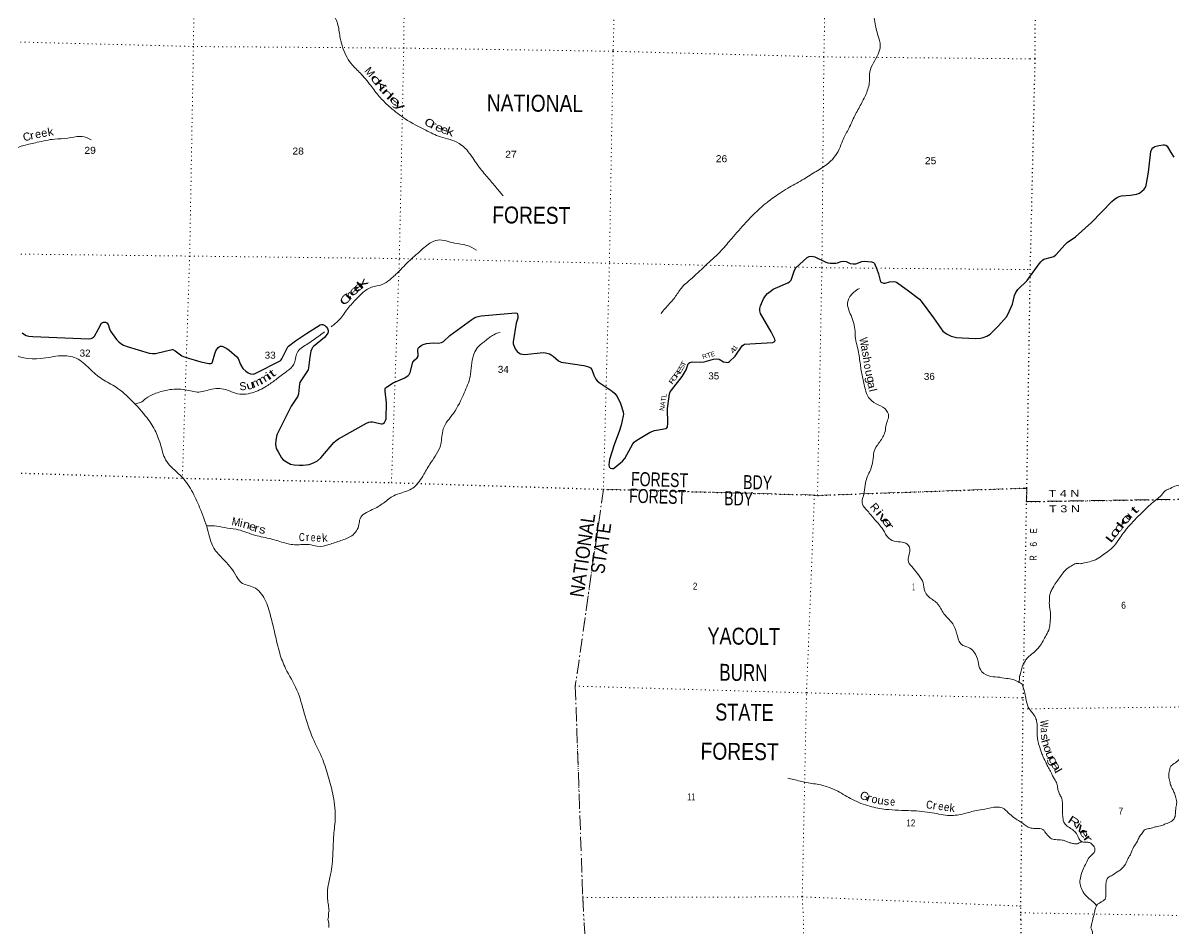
# Model space of a CAD drawing. Header units: feet. Extents: x -481249 to -254670, y -730376 to -544252.
# Drawn here: x -312532 to -283763, y -638966 to -616319 of the extents above; entities that cross this region are included whole.
import ezdxf
from ezdxf.enums import TextEntityAlignment as Align

# ---------------------------------------------------------------- set-up
doc = ezdxf.new("R2010")
doc.units = ezdxf.units.FT
doc.header["$LTSCALE"] = 70
doc.linetypes.add('DOT_DASHED', pattern=[7.7, 5, -1.2, 0.3, -1.2])
doc.linetypes.add('DOTTED', pattern=[1.5, 0.3, -1.2])
for name, color, linetype, lineweight in [('29', 7, 'Continuous', 25), ('39', 7, 'Continuous', 13), ('41', 7, 'Continuous', 13), ('44', 7, 'DOT_DASHED', 13), ('6', 7, 'DOTTED', 25), ('7', 7, 'DOTTED', 13)]:
    doc.layers.add(name, color=color, linetype=linetype, lineweight=lineweight)
doc.layers.add('30', color=7, linetype='Continuous')

msp = doc.modelspace()

# ---------------------------------------------------------------- linework, layer by layer
at = {"layer": '29'}
for points in [[(-287436.63, -622756.17), (-287162.09, -622372.62), (-287094.73, -622287.62), (-287052.54, -622248.65), (-287013.58, -622221.22), (-286825.33, -622173.95), (-286768.74, -622153.45), (-286714.97, -622115.48), (-286485.73, -621852.4), (-286432.58, -621806.94), (-286226.75, -621664.91), (-285820.81, -621301.99), (-285318.14, -620778.79), (-285259.2, -620728.65), (-285200.78, -620689.67), (-285132.61, -620653.95), (-285075.95, -620636.99), (-284850.01, -620620.88), (-284697.67, -620595.48), (-284626.26, -620569.5), (-284568.72, -620525.74), (-284509.41, -620475.31), (-284493.18, -620449.33), (-284468.84, -620410.36), (-284449.33, -620327.85), (-284402.29, -620044.74), (-284339.04, -619527.99), (-284316.29, -619468.48), (-284293.57, -619439.25), (-284241.63, -619406.77), (-284141.01, -619384.04), (-284030.65, -619361.3), (-283999.82, -619361.3), (-283970.77, -619370.37), (-283933.28, -619397.03), (-283840.3, -619554.55), (-283762.87, -619669.85)], [(-297853.34, -627443.4), (-297808.39, -627458.23), (-297770.6, -627453.01), (-297735.41, -627432.15), (-297549.03, -627273.04), (-297492.76, -627201.22), (-297291.93, -626836.88), (-297259.69, -626798.33), (-297217.98, -626761.81), (-297108.53, -626698.79), (-296853.05, -626550.54), (-296750.26, -626508.69), (-296697.96, -626495.76), (-296463.04, -626454.02), (-296437.29, -626438.38), (-296424.26, -626409.69), (-296414.15, -626332.35), (-296421.65, -625958.46), (-296417.51, -625893.41), (-296369.51, -625588.08), (-296352.57, -625535.91), (-296326.81, -625493.67), (-296053.9, -625152.24), (-295958.62, -624989.04), (-295904.22, -624836.89), (-295891.18, -624821.24), (-295865.2, -624801.78), (-295810.38, -624792.55), (-295592.35, -624801.04), (-295505.4, -624792.55), (-295276.01, -624719.52), (-295200.59, -624711.55), (-295135.25, -624722.13), (-295020.55, -624787.33), (-294968.4, -624800.52), (-294926.71, -624802.98), (-294900.65, -624797.77), (-294877.19, -624782.12), (-294728.7, -624643.06), (-294555.26, -624390.87), (-294526.58, -624364.79), (-294494.2, -624349.27), (-294219.21, -624326.51), (-293786.29, -624307.4), (-293755.01, -624291.76), (-293743.41, -624274.11), (-293734.15, -624252.63), (-293739.37, -624221.33), (-293828.27, -624042.61), (-294100.34, -623582.41), (-294114.73, -623517.09), (-294114.73, -623454.49), (-294095.18, -623386.68), (-294023.88, -623214.56), (-293970.06, -623138.89), (-293921.84, -623084.12), (-293860.58, -623026.74), (-293781.67, -622972.97), (-293412.23, -622812.86), (-293370.52, -622786.77), (-293334.89, -622743.85), (-293249.12, -622494.36), (-293214.12, -622434.66), (-292932.23, -622179.51), (-292877.86, -622152.96), (-292828.34, -622147.74), (-292784.02, -622152.96), (-292739.56, -622167.79), (-292463.46, -622293.36), (-292416.48, -622312.07), (-292356.53, -622319.89), (-292216.87, -622322.37), (-292174.06, -622314.67), (-292080.22, -622278.16), (-292015.95, -622274.68), (-291960.31, -622283.38), (-291853.44, -622330.32), (-291785.64, -622341.58), (-291717.89, -622335.54), (-291561.49, -622278.16), (-291504.34, -622270.8), (-291324.28, -622285.99), (-291277.36, -622301.64), (-291247.92, -622334), (-291193.88, -622471.15)], [(-291193.88, -622471.15), (-291147.15, -622589.74), (-291100.11, -622786.78), (-291068.23, -622809.13), (-291016.7, -622818.08), (-290982.81, -622818.08), (-290877.53, -622791.38), (-290774.28, -622784.17), (-290727.36, -622786.78), (-290697.02, -622799.56), (-290435.33, -622985.08), (-290126.51, -623219.75), (-290079.94, -623269.92), (-289777.55, -623692.41), (-289536.79, -624021.98), (-289447.48, -624090.92), (-289330.17, -624143.08), (-289197.23, -624179.6), (-289056.31, -624190.08), (-288721.35, -624204.12), (-288600.31, -624197.86), (-288532.53, -624179.6), (-288441.3, -624148.3), (-288355.56, -624096.28), (-288151.7, -623892.3), (-287948.64, -623663.16), (-287905.1, -623588.63), (-287803.31, -623345.35), (-287745.82, -623127.59), (-287717.95, -623055.43), (-287662.68, -622982.28), (-287434.73, -622753.52)], [(-305528.8, -627371.31), (-305380.81, -627351.29), (-305268.72, -627314.78), (-305172.27, -627262.61), (-305088.33, -627190.22), (-304758.98, -626805.37), (-304703.07, -626756.61), (-304645.72, -626717.48), (-303943.51, -626320.14), (-303888.48, -626297.54), (-303849.38, -626289.72), (-303799.85, -626289.72), (-303750.76, -626294.39), (-303582.53, -626342.51), (-303554.82, -626341.88), (-303531.36, -626334.06), (-303494.87, -626302.76), (-303468.8, -626258.42), (-303457.36, -626213.74), (-303448.92, -625815.02), (-303479.25, -625522.06), (-303477.92, -625460.28), (-303467.49, -625439.41), (-303444.03, -625418.55), (-303283.39, -625315.98), (-302987.7, -625187.25), (-302904.45, -625134.24), (-302880.99, -625108.16), (-302858.49, -625054.53), (-302784.73, -624800.89), (-302736.32, -624740.4), (-302677.74, -624691.95), (-302658.12, -624649.11), (-302655.51, -624623.02), (-302662.49, -624493.72), (-302658.12, -624450.88), (-302632.05, -624419.58), (-302582.53, -624380.45), (-302533.27, -624356.99), (-302449.59, -624333.5), (-302276.22, -624315.98), (-302144.6, -624323.07), (-302075.52, -624304.36), (-302024.7, -624278.73), (-301859.79, -624128.58), (-301317.69, -623728.25), (-301236.18, -623681.44), (-301210.11, -623673.61), (-301155.37, -623652.75), (-301082.43, -623640.89), (-300223.29, -623565.03), (-300190.9, -623574.5), (-300175.26, -623592.75), (-300165.68, -623657.91), (-300164.83, -623694.48), (-300204.79, -623821.78), (-300282.13, -624289.17), (-300278.13, -624337.96), (-300233.9, -624461.32), (-300207.84, -624500.44), (-300181, -624531.52), (-300142.67, -624563.04), (-300093.14, -624589.12), (-300048.83, -624599.56), (-299988.84, -624603.97), (-299527.49, -624557.82), (-299468.97, -624562.12), (-299371.09, -624591.73), (-299329.39, -624612.6), (-299276.89, -624648.59), (-299146.92, -624761.27), (-299083.18, -624795.22), (-299021.8, -624808.22), (-298515.9, -624876.18), (-298394.89, -624909.94), (-298350.57, -624936.02), (-298315.91, -624980.79), (-298262.61, -625123.72), (-298213.73, -625222.94), (-298179.84, -625264.67), (-298133.29, -625303.64), (-297803.56, -625518.03), (-297739.31, -625577.66), (-297681.96, -625655.91), (-297594.8, -625831.18), (-297529.48, -626041.93), (-297524.26, -626101.92), (-297528.46, -626140.61), (-297581.61, -626367.97), (-297631.16, -626534.19), (-297749.37, -626839.41), (-297874.1, -627226.71), (-297891.81, -627364.33), (-297880.08, -627411.27), (-297859.32, -627437.32)], [(-312550.68, -624064.39), (-312494.44, -624106.57), (-312450.13, -624127.44), (-312384.96, -624145.69), (-312288.43, -624157.72), (-310888.4, -624212.61), (-310827.47, -624208.29), (-310798.8, -624192.64), (-310767.52, -624171.78), (-310747.57, -624148.16), (-310654.27, -623980.93), (-310566.8, -623824.87), (-310546.88, -623805.86), (-310521.18, -623796.18), (-310467.75, -623798.79), (-310433.86, -623817.05), (-310406.72, -623851.63), (-310369.99, -623960.5), (-310341.53, -624018.76), (-310194.34, -624228.95), (-310138, -624289.15), (-310083.26, -624333.49), (-310018.09, -624372.61), (-309924.58, -624408.56), (-309382.06, -624570.84), (-309295.68, -624582.45), (-309220.45, -624581.28), (-308978.31, -624520.12), (-308841.18, -624484.77), (-308807.29, -624479.56), (-308783.49, -624484.38), (-308729.09, -624510.86), (-308561.72, -624637.35), (-308481.45, -624675.18), (-308091.18, -624789.3), (-307888.43, -624831.68), (-307838.9, -624831.68), (-307812.84, -624821.24), (-307802.41, -624810.81), (-307791.98, -624784.73), (-307740.88, -624589.09), (-307708.57, -624516.08), (-307653.83, -624432.61), (-307627.76, -624411.74), (-307603.31, -624400.34), (-307565.2, -624398.7), (-307539.14, -624403.92), (-307434.87, -624458.69), (-307377.19, -624497.25), (-307187.23, -624659.53), (-307151.76, -624708.39), (-307098.47, -624853.33), (-307038.65, -624954.27), (-306963.09, -625025.3), (-306900.5, -625066.42), (-306845.76, -625087.29), (-306780.59, -625097.72), (-306750.61, -625092.51), (-306726.69, -625080.25), (-306106.76, -624763.86), (-306083.3, -624740.39), (-306060.37, -624709.46), (-305936.52, -624466.45), (-305911.26, -624416.96), (-305893.02, -624396.1), (-305724.63, -624262.56), (-305442.61, -624082.81)], [(-305442.61, -624082.81), (-305104.31, -623867.18), (-305070.61, -623856.18), (-305036.72, -623858.79), (-304989.8, -623879.66), (-304950.7, -623910.96), (-304918.24, -623951.58), (-304901.17, -624007.46), (-304903.78, -624030.94), (-304916.81, -624070.06), (-304963.73, -624140.48), (-304999.89, -624183.08), (-305273.93, -624401.31), (-305294.78, -624427.4), (-305316.55, -624459.86), (-305339.1, -624521.29), (-305363.97, -624669.72), (-305395.14, -624941.23), (-305402.96, -624985.57), (-305418.21, -625013.78), (-305588.03, -625259.44), (-305608.89, -625303.78), (-305620.81, -625340.03), (-305646.69, -625585.48), (-305666.81, -625646.11), (-305826.79, -625892.7), (-306184.27, -626615.91), (-306214.94, -626746.17), (-306222.76, -626845.29), (-306201.91, -626952.23), (-306154.75, -627041.14), (-306074.18, -627189.58), (-306027.26, -627239.14), (-305945.62, -627292.16), (-305844.79, -627343.47), (-305753.56, -627366.94), (-305631.05, -627374.77), (-305528.8, -627371.31)]]:
    msp.add_lwpolyline(points, dxfattribs=at)
at = {"layer": '39'}
msp.add_lwpolyline([(-285808.47, -638792.07), (-285804.18, -638784.45), (-285802.21, -638773.27), (-285799.05, -638755.7)], dxfattribs=at)
for points in [[(-306292.11, -611333), (-306261.22, -611459.84), (-306183.6, -611743.3), (-306091.88, -612247.47), (-306107.7, -612455.88), (-306113.81, -612698.47), (-306114.42, -612999.27), (-306052.33, -613226.43), (-305824.61, -613517.27), (-305605.39, -613864.17), (-305530.17, -614193.73), (-305570.91, -614734.8), (-305500.4, -615146.53), (-305409.46, -615510.33), (-305295.68, -615780.07), (-305160.86, -615931.7), (-305119.06, -615960.15), (-304925.74, -616062.17), (-304810.05, -616111.35), (-304660.15, -616371.4), (-304602.93, -616698.79), (-304430.9, -617177.62), (-304300.42, -617369.31), (-304070.22, -617604.02), (-303814.65, -617915.16), (-303598.77, -618185.83), (-303344.65, -618432.79), (-302980.69, -618712.83), (-302464.63, -618998.27), (-302099.67, -619162.01), (-301630.62, -619328.7), (-301376.44, -619569.64), (-301154.98, -619888.49), (-300921.2, -620173.37), (-300701.23, -620434.05), (-300532.86, -620642.13)], [(-291255.45, -616191.97), (-291220.17, -616385.15), (-291185.53, -616545.89), (-291125.26, -616752.99), (-291104.49, -616897.56), (-291158.25, -617093.59), (-291274.28, -617313.12), (-291364.29, -617534.9), (-291374.41, -617777.45), (-291459.2, -618089.51), (-291603.87, -618378.97), (-291760.61, -618676.34), (-291909.5, -618991.84), (-292045.98, -619261.32), (-292129.91, -619473.12), (-292439.55, -619855.33), (-292743.57, -620051.1), (-293055.56, -620242.78), (-293417.72, -620448.05), (-293627.1, -620582.51), (-293935.33, -620802.3), (-294272.32, -621106.06), (-294464.28, -621308.86), (-294818.08, -621704.71), (-295070.92, -622001.21), (-295430.24, -622340.85), (-295634.13, -622533.52), (-295914.63, -622787.66), (-296053.91, -622918.74), (-296220.09, -623149.85), (-296422.39, -623390.66), (-296584.18, -623577.69)], [(-319312.1, -618275.1), (-319143.41, -618225.17), (-319007.47, -618248.46), (-318899.7, -618287.54), (-318750.21, -618365.1), (-318494.28, -618403.52), (-318330.28, -618423.06), (-318216.74, -618490.26), (-318131.34, -618569.25), (-318096.42, -618697.91), (-318135.55, -618823.89), (-318184.47, -618923.71), (-318163.49, -619044.22), (-318012.58, -619187.97), (-317785.7, -619344.44), (-317553.18, -619543.07), (-317344.47, -619717.43), (-317098.37, -619966.32), (-316900.02, -620180.68), (-316570.83, -620544.63), (-316379.69, -620666.69), (-316020.72, -621058.98), (-315676.59, -621316.78), (-315177.5, -621942.97), (-314935.84, -622241.95), (-314701.95, -622512.79), (-314561.81, -622744.67), (-314393.14, -622918.66), (-314320.53, -623087.77), (-314284.27, -623292.64), (-314088.85, -623382.65), (-313775.47, -623491.78), (-313490.42, -623636.75), (-313345.54, -624013.06), (-313149.71, -624287.56), (-312897.5, -624524.48), (-312088.25, -624708.29), (-311583.1, -624636.68), (-311201.25, -624700.31), (-310873.1, -624953.95), (-310553.09, -625221.56), (-310204.49, -625425.26), (-309812.98, -625759.69), (-309430.33, -626192.31), (-309213.11, -626539.2), (-309086.03, -626891.29), (-308941.27, -627281.63), (-308605.85, -627619.57), (-308316.91, -628007.22), (-308118.35, -628428.13), (-307918.92, -628979.41), (-307758.84, -629450.11), (-307528.94, -629720.91), (-307227.85, -630092.62), (-307075.53, -630304.57), (-306766.26, -630425.69), (-306484.59, -630729.05), (-306342.04, -631143.44), (-306235.76, -631585.58), (-306115.85, -632071.96), (-305969.02, -632454.3), (-305685.39, -632992.3), (-305502.18, -633567.49), (-305287.44, -634199.11), (-305041.79, -634730.75), (-304895.51, -635177.26), (-304775.45, -635645.6), (-304730.52, -636235.57), (-304768.38, -636676.4), (-304785.94, -637085.33), (-304842.49, -637602.19), (-304909.34, -637922.44), (-304919.85, -638211.11), (-304899.24, -638373.73), (-304882.38, -638513)], [(-315696.42, -619789.13), (-315656.66, -619776.31), (-315499.74, -619657.75), (-315413.81, -619414.1), (-315137.18, -619374.5), (-314932.67, -619340.26), (-314574.67, -619383.62), (-314192.09, -619363.03), (-313833.74, -619366.29), (-313498.5, -619493.66), (-313233.04, -619588.32), (-313006.78, -619586.36), (-312761.52, -619470.27), (-312510.48, -619380.31), (-312175.44, -619301.13), (-311740.29, -619220.86), (-311415.74, -619197.73), (-311107.03, -619152.41), (-310897.24, -619202.44), (-310825.49, -619239.19)], [(-304830.37, -623912.14), (-304619.94, -623731.33), (-304409.3, -623452.5), (-304199.05, -623217.78), (-304003.2, -623029.05), (-303824.11, -622924.39), (-303557.24, -622856.63), (-303363.99, -622736.06), (-303160.19, -622553.42), (-302867.27, -622251.27), (-302649.38, -622060.73), (-302361.02, -621822.71), (-302162.13, -621744.31), (-301748.35, -621820.25), (-301436.52, -621877.23), (-301195.28, -621993.72)], [(-291627.56, -622952.92), (-291770.59, -623053.89), (-291916.73, -623283.18), (-291835.68, -623632.84), (-291734.96, -624022.79), (-291733.62, -624099.01), (-291657.06, -624504.78), (-291602.1, -624862.23), (-291581.3, -625002.79), (-291548.66, -625163.51), (-291477.32, -625479), (-291396.94, -625676.25), (-291210.14, -625836.36), (-290990.95, -625956.67), (-290896.49, -626146.03), (-290931.66, -626276.06), (-290962.75, -626398.1), (-290996.3, -626572.26), (-291138.56, -626815.62), (-291262.66, -627043.1), (-291286.54, -627257.45), (-291352.66, -627493.48), (-291473.53, -627809.22), (-291505.64, -628049.57), (-291550.26, -628345.96), (-291427.59, -628513.51), (-291239.32, -628735.81), (-291035.26, -628984.32), (-290892.98, -629200.18), (-290709.5, -629282.06), (-290511.5, -629305.92), (-290376.34, -629419.44), (-290390.16, -629627.87), (-290397.53, -629784.22), (-290282.81, -629945.69), (-290146.14, -630115.38), (-290031.75, -630314.94), (-289991.47, -630517.85), (-289908.52, -630648.95), (-289691.73, -630815.35), (-289511.91, -631087.7), (-289270.14, -631374.66), (-289178.36, -631642.2), (-289044.25, -631876.04), (-288902.55, -631927.46), (-288763.39, -632041.02), (-288659.36, -632280.6), (-288601.04, -632481.66), (-288392.19, -632639.97), (-288176.21, -632668), (-287948.27, -632702.16), (-287788.34, -632729.68), (-287660.7, -632786.99), (-287560.05, -632848.02)], [(-309731.78, -625842.38), (-309725.59, -625840.7), (-309595.15, -625805.79), (-309458.15, -625706.77), (-309248.92, -625590.35), (-308919.73, -625493.07), (-308477.22, -625487.07), (-308133.35, -625544.33), (-307808.38, -625471.08), (-307424.19, -625496.63), (-307216.65, -625574.71), (-306804.11, -625562.42), (-306444.29, -625395.23), (-306214.66, -625234.89), (-305938.54, -625024.83), (-305758.84, -624849.99), (-305682.24, -624559.91), (-305438.2, -624353.57), (-305154.2, -624157.63), (-304998.21, -624040.87)], [(-307945.88, -628891.53), (-307747.96, -628888.71), (-307492.07, -628933.15), (-307206.11, -628971.84), (-306772.87, -629112.14), (-306379.27, -629205.95), (-306025.76, -629305.42), (-305709.93, -629362.43), (-305377.54, -629357.43), (-305177.69, -629399.35), (-304887.02, -629357.87), (-304587.83, -629256.31), (-304316.51, -629136.45), (-304133.89, -628857.36), (-304108.6, -628711.2), (-303802.3, -628483.37), (-303518.57, -628317.5), (-303266.72, -628135.29), (-303063.86, -628060.93), (-302756.31, -627919.34), (-302513.28, -627598.69), (-302336.57, -627307.52), (-302090.34, -626850.53), (-302028.94, -626466.06), (-301775.31, -626077.33), (-301502.57, -625564.43), (-301356.95, -625164.69), (-301320.45, -624880.26), (-301272.17, -624624.02), (-301188.61, -624454.33), (-300990.84, -624273.64), (-300763.19, -624111.27), (-300606.45, -624044.51)], [(-276325.08, -628241.28), (-276464.65, -628227.98), (-276596.31, -628216.98), (-276665.5, -628194.3), (-276751.19, -628185.04), (-276817.51, -628192.56), (-276904.32, -628213.35), (-277005.73, -628249.64), (-277115.34, -628291.63), (-277208.01, -628308.19), (-277348.1, -628308.91), (-277455.93, -628302.82), (-277602.09, -628305.31), (-277789.7, -628292.2), (-277927.7, -628236.82), (-278140.91, -628212.7), (-278372.92, -628209.94), (-278617.57, -628170.6), (-278823.07, -628100.63), (-279008.78, -627983.26), (-279118.82, -627928.94), (-279260.35, -627807.23), (-279343.28, -627723.85), (-279433.84, -627630.14), (-279510.2, -627585.12), (-279661.46, -627563.35), (-279897.92, -627572.46), (-280146.73, -627591.13), (-280375.72, -627614.57), (-280547.04, -627594.04), (-280722.43, -627575.37), (-280883.98, -627561.23), (-280992.55, -627575.18), (-281132.95, -627583.91), (-281341.67, -627654.25), (-281588.87, -627683.02), (-281749.75, -627650.85), (-281862.07, -627604.47), (-281929.11, -627577.86), (-282057.05, -627520.86), (-282191.36, -627473.65), (-282368.54, -627503.05), (-282535.38, -627576.99), (-282678.98, -627671.87), (-282733.76, -627691.86), (-283013.76, -627795.62), (-283202.8, -627874.73), (-283419.74, -627950.78), (-283543.33, -627938.08), (-283613.77, -627895.29), (-283743.87, -627896.39), (-283890.65, -627969.08), (-283961.71, -627996.48), (-284078.39, -628120.46), (-284212.9, -628239.76), (-284494.28, -628487.91), (-284695.94, -628690.93), (-284870.88, -628874.9), (-285002.89, -629034.41), (-285106.33, -629178.95), (-285262.18, -629387.72), (-285415.65, -629532.37), (-285561.4, -629631.18), (-285723.44, -629737.4), (-285836.9, -629775.23), (-286002.54, -629817.12), (-286111.27, -629835.07), (-286243.44, -629838.09), (-286296.66, -629870.18), (-286440.2, -629963.06), (-286536.07, -630065.76), (-286622.62, -630186.87), (-286717.25, -630309.68), (-286815.66, -630480.49), (-286855.28, -630577.29), (-286876.94, -630728.94), (-286873.67, -630909.62), (-286846.95, -631105.23), (-286860.71, -631313.36), (-286879.85, -631451.06), (-286958.13, -631618.62), (-287124.97, -631907.22), (-287276.73, -632059.97), (-287421.46, -632184.89), (-287486.76, -632272.7), (-287544.67, -632376.84), (-287554.28, -632405.37)], [(-287554.28, -632405.37), (-287563.65, -632434.31), (-287576.58, -632482.06), (-287592.49, -632548.7), (-287604.43, -632605.39), (-287617.36, -632631.25), (-287624.32, -632676.01), (-287625.32, -632700.88), (-287630.29, -632750.61), (-287630.29, -632785.43), (-287630.29, -632804.51)], [(-285799.05, -638755.7), (-285787.56, -638704.61), (-285759.78, -638603.35), (-285737.61, -638491.84), (-285704.28, -638402.83), (-285674.21, -638347.79), (-285612.85, -638311.99), (-285551.26, -638270.19), (-285487.45, -638222.45), (-285467.23, -638163.03), (-285464.09, -638078.89), (-285470.72, -637988.36), (-285464.69, -637880.25), (-285462.23, -637814.14), (-285459.03, -637782.16), (-285443.33, -637736.62), (-285419.63, -637691.37), (-285386.54, -637662.53), (-285327.47, -637634.67), (-285216.74, -637562.63), (-285134.79, -637511.56), (-285041.66, -637428.82), (-284978.51, -637344.94), (-284905.05, -637199.26), (-284838.55, -637079.4), (-284772.63, -636921.4), (-284677.11, -636774.55), (-284631.34, -636673.97), (-284559.44, -636570.36), (-284484, -636478.92), (-284423.38, -636463.16), (-284302.37, -636437.65), (-284209.26, -636409.07), (-284068.05, -636378.3), (-283972.57, -636339.79), (-283834.23, -636278.82), (-283759.6, -636209.42), (-283737.46, -636152.08), (-283724.76, -636026.17), (-283713.18, -635930.31), (-283696.04, -635792.53), (-283728.85, -635652.86), (-283762.93, -635547.25), (-283807.46, -635453.28), (-283837.11, -635389.97), (-283868.97, -635278.42), (-283886.49, -635211.56), (-283894.59, -635106.93), (-283869.38, -634967.45), (-283840.79, -634898.31), (-283760.25, -634831.15), (-283696.52, -634785.41), (-283594.5, -634678.93), (-283542.08, -634614.71), (-283435.12, -634536.5), (-283345.33, -634489.74), (-283236.38, -634465.78), (-283092.8, -634425.07), (-282978.51, -634365.2), (-282892.05, -634300.26), (-282800.11, -634249.57), (-282701.53, -634235.24), (-282590.38, -634259.51), (-282469.31, -634286.16), (-282359.94, -634304.34), (-282224.73, -634327.51), (-282067.63, -634353.52), (-281905.1, -634341.61), (-281721.63, -634304.42), (-281574.55, -634223.72), (-281420.65, -634121.2), (-281278.82, -634020.24), (-281182.15, -633949.67), (-281061.49, -633880.01), (-280973.31, -633768.99), (-280897.05, -633655.52), (-280835.37, -633557.54), (-280768.94, -633439.69), (-280697.35, -633344.09), (-280567.5, -633242.68), (-280438.11, -633153.28), (-280336.18, -633102.97), (-280186.75, -633066.5), (-280055.81, -632989.2), (-279905.4, -632926.68), (-279676.03, -632839.06), (-279562.26, -632793.21), (-279474.1, -632736.36), (-279358.17, -632632.41), (-279284.5, -632534.89), (-279258.81, -632489.72)], [(-287560.05, -632848.02), (-287555.48, -632851.91), (-287546.28, -632875.79), (-287536.93, -632920.8), (-287533.75, -632929.05), (-287504.51, -633016.78), (-287497.38, -633040.67), (-287477.51, -633151.76), (-287436.42, -633337.88), (-287390.35, -633443.95), (-287308.54, -633557.38), (-287227.02, -633678.83), (-287189.77, -633806.63), (-287181.68, -633965.42), (-287180.11, -634138.01), (-287161.73, -634289.17), (-287104.29, -634465.89), (-287071.75, -634559.4), (-287031.83, -634669.25), (-286955.43, -634820.59), (-286901.74, -634936.98), (-286832.06, -635053.97), (-286797.16, -635137.54), (-286748.27, -635221.64), (-286690.43, -635334.17), (-286669.01, -635457.36), (-286644.17, -635542.56), (-286597.88, -635642.61), (-286561.58, -635742.29), (-286550.22, -635867.1), (-286549.53, -636009.57), (-286544.76, -636150.18), (-286537.09, -636212.66), (-286518.17, -636295.63), (-286435.83, -636395.04), (-286318.56, -636469.7), (-286223.71, -636555.54), (-286156.11, -636674.46), (-286126.23, -636731.76), (-286062.15, -636784.34), (-285916.59, -636797.87), (-285841.55, -636824.78), (-285775.78, -636885.45), (-285738.45, -637011.25), (-285884.89, -637182.25), (-285958.06, -637319.92), (-286035.67, -637469.45), (-286094.27, -637645.78), (-286116.22, -637805.45), (-286077.79, -637955.36), (-285989.18, -638101.15), (-285888.93, -638203.25), (-285782.17, -638291.54), (-285734.01, -638341.52), (-285703.46, -638380.79), (-285697.99, -638387.05)], [(-293417.63, -635195.25), (-293271.77, -635228.66), (-292948.1, -635305.8), (-292592.24, -635365.18), (-292169.17, -635523.43), (-291798.58, -635731.34), (-291365.59, -635899.71), (-290965.83, -635975.53), (-290331.45, -636009.37), (-289803.36, -636062.29), (-289367.48, -636128.41), (-289004.71, -636083.58), (-288705.72, -636006.08), (-288491.16, -635967.92), (-288192.42, -635918.5), (-288054.48, -635941.81), (-287897.41, -636067.56), (-287770.22, -636177.01), (-287648.8, -636258.32), (-287602.11, -636285.43)], [(-287602.11, -636285.43), (-287597.79, -636287.78), (-287572.14, -636306.81), (-287481.47, -636371.53), (-287377.66, -636431.63), (-287238.46, -636454.95), (-287074.76, -636465.16), (-287008.32, -636507.8), (-286972.29, -636561.32), (-286914.66, -636625.69), (-286853.18, -636694.22), (-286724.57, -636733.2), (-286554.95, -636745.63), (-286465.71, -636767.06), (-286385.05, -636804.22), (-286303.8, -636825.35), (-286198.27, -636839.37), (-286110.93, -636804.56), (-286070.07, -636782.03), (-286069.16, -636781.36)], [(-304887.58, -638933.16), (-304884.81, -638873.06), (-304890.13, -638818.88), (-304897.65, -638780.7), (-304908.89, -638720.42), (-304898.32, -638676.46), (-304899.87, -638640.36), (-304897.56, -638616.34), (-304899.1, -638580.25), (-304896.82, -638558.23), (-304882.38, -638513)], [(-287661.52, -641082.6), (-287583.54, -641029.93), (-287453.25, -640926.3), (-287294.3, -640791.16), (-287149.3, -640651.73), (-287029.38, -640565.92), (-286953.58, -640481.24), (-286908.9, -640347.8), (-286913.4, -640269.52), (-286838.21, -640112.64), (-286698.67, -639945.03), (-286640.67, -639847.96), (-286579.2, -639779.02), (-286411.63, -639716.23), (-286316.69, -639678.05), (-286226.86, -639593.64), (-286178.69, -639486.35), (-286106.81, -639397.57), (-286019.62, -639345.19), (-285931.11, -639328.93), (-285845.92, -639276.52), (-285818.82, -639222.93), (-285808.94, -639126.89), (-285801.19, -639036.82), (-285835.66, -638953.92), (-285828.09, -638873.87), (-285808.47, -638792.07)], [(-285007.15, -641336.7), (-284956.94, -641289.38), (-284815.49, -641230.08), (-284678.43, -641190.74), (-284589.58, -641156.44), (-284337.08, -641055.26), (-284164.8, -640956.48), (-283956.81, -640876.46), (-283819.76, -640837.12), (-283752.03, -640858.54), (-283611.82, -640863.37), (-283468.68, -640820.14), (-283413.19, -640749.08), (-283330.44, -640616.41), (-283212.36, -640418.29), (-283114.91, -640354.09), (-283005.81, -640205.92), (-282966.14, -640020.26), (-282870.29, -639831.71), (-282772.51, -639647.22), (-282669.27, -639490.91), (-282586.37, -639350.23), (-282506.21, -639247.58), (-282460.58, -639168.3), (-282408.55, -639069.1), (-282407.04, -638990.94), (-282373.16, -638897.39), (-282315.82, -638834.39), (-282289.73, -638798.95)]]:
    msp.add_spline(points, degree=3, dxfattribs=at)
at = {"layer": '44'}
for points in [[(-287499.01, -627945.63), (-292673.54, -628127.2), (-292751.55, -628118.47), (-298023.83, -627974.34), (-298727.25, -632895.06), (-298540.91, -638182.8), (-298520.45, -638595.75)], [(-287499.01, -627945.63), (-287439.51, -627946.13), (-287446.13, -628283.94), (-282414.74, -628205.48), (-282671.15, -632561.23), (-282686.6, -633405.25), (-282739.79, -638643.39), (-277551.11, -638655.81), (-277551.11, -638855.72)], [(-298181.72, -645989.27), (-298186.25, -643413.58), (-292972.24, -643481.23), (-293002.24, -640823.43), (-298366.32, -640798.95), (-298520.45, -638595.75)]]:
    msp.add_lwpolyline(points, dxfattribs=at)
at = {"layer": '6'}
msp.add_line((-287499.01, -627945.63), (-287439.51, -627946.13), dxfattribs=at)
for points in [[(-287591.25, -638733.62), (-287595.14, -638561.99), (-287591.46, -638397.74), (-287535.19, -633464.55), (-287530.29, -633191.44), (-287446.13, -628283.94), (-287439.51, -627946.13), (-287353.82, -622482.41), (-287232.22, -617212.94), (-287211.74, -611982.67), (-287180.36, -606806.65), (-287047.7, -601373.2), (-286981.64, -596232.29), (-287106.35, -596229.14)], [(-319438.61, -627322.96), (-319128.38, -627331.51), (-313730.47, -627532.93), (-308548.47, -627698.3), (-303321.94, -627807.92), (-298023.83, -627974.34), (-292751.55, -628118.47), (-292673.54, -628127.2), (-287499.01, -627945.63)], [(-287446.13, -628283.94), (-282414.74, -628205.48), (-277262.84, -628276.02), (-271971.12, -628299.69), (-266721.72, -628492.29), (-261457.85, -628565.06), (-256312.89, -628607.26)], [(-287591.25, -638733.62), (-287639.65, -643615.22), (-287673.89, -648357.03)]]:
    msp.add_lwpolyline(points, dxfattribs=at)
at = {"layer": '7'}
for p, q in [((-287366.15, -617214.25), (-287232.22, -617212.94)), ((-287431.36, -622481.67), (-287353.82, -622482.41)), ((-287563.94, -633190.59), (-287530.29, -633191.44)), ((-282686.6, -633405.25), (-287535.19, -633464.55)), ((-287628.37, -638393.68), (-287591.46, -638397.74))]:
    msp.add_line(p, q, dxfattribs=at)
for points in [[(-307787.17, -595820.45), (-308003.23, -601104.54), (-308189.33, -606396.92), (-308195.24, -611688.94), (-308272.57, -616906.11), (-308366.11, -622145.19), (-308548.47, -627698.3)], [(-303321.94, -627807.92), (-303125.15, -622206.81), (-303015.4, -616945.82), (-302969.73, -611686.25), (-302857.92, -606417.26), (-302794, -601131.79), (-302574.53, -595915.91)], [(-297394.08, -596029.12), (-297556.82, -601167.31), (-297654.59, -606432.42), (-297642.5, -611726.6), (-297782.61, -617025.42), (-297874.65, -622322.67), (-298023.83, -627974.34), (-298727.25, -632895.06), (-298540.91, -638182.8), (-298520.45, -638595.75)], [(-292673.54, -628127.2), (-292564.06, -622435.06), (-292514.3, -617165.5), (-292414.02, -611842.26), (-292458.23, -606557.81), (-292334.64, -601317), (-292267.49, -596119.79)], [(-287366.15, -617214.25), (-292514.3, -617165.5), (-297782.61, -617025.42), (-303015.4, -616945.82), (-308272.57, -616906.11), (-313510.89, -616770.31), (-318864.08, -616491.09)], [(-318462.45, -621865.81), (-313635.1, -622083.31), (-308366.11, -622145.19), (-303125.15, -622206.81), (-297874.65, -622322.67), (-292564.06, -622435.06), (-287431.36, -622481.67)], [(-293026.73, -638665.7), (-293054.99, -638162.43), (-292948.65, -633063.84), (-292751.55, -628118.47)], [(-287563.94, -633190.59), (-292948.65, -633063.84), (-298727.25, -632895.06)], [(-298540.91, -638182.8), (-293054.99, -638162.43), (-287628.37, -638393.68)], [(-298520.45, -638595.75), (-298186.25, -643413.58), (-298177.74, -648568.81), (-298180.59, -653830.13), (-298217.93, -659127.07), (-298312.81, -664226.84), (-298005.16, -666952.71), (-298344.25, -669531.88), (-298349.44, -669868.89)], [(-287595.14, -638561.99), (-282739.79, -638643.39), (-277551.11, -638655.81)], [(-292955.67, -650904.58), (-292952.08, -648664.67), (-292972.24, -643481.23), (-293026.73, -638665.7)]]:
    msp.add_lwpolyline(points, dxfattribs=at)

# ---------------------------------------------------------------- texts
at = {"layer": '30'}
for s, rotation, width, p in [('T', 17.66, 1.2, (-295370.55, -624678.17)), ('4', 55.482, 1.65, (-294734.33, -624536.14)), ('1', 55.482, 0.9, (-294678.96, -624458.93)), ('S', 59.723, 1.35, (-296015.05, -624946.84)), ('T', 66.326, 1.35, (-295969.9, -624857.37)), ('O', 55.364, 1.3, (-296205.48, -625223.19)), ('R', 53.364, 1.4, (-296133.59, -625130.01)), ('E', 58.723, 1.4, (-296066.24, -625031.85)), ('F', 53.364, 1.65, (-296262.64, -625300))]:
    msp.add_text(s, height=120, rotation=rotation, dxfattribs=dict(at, width=width)).set_placement(p, align=Align.CENTER)
for s, rotation, p in [('E', 16.66, (-295272.74, -624649.84)), ('R', 17.66, (-295476.14, -624708.23))]:
    msp.add_text(s, height=120, rotation=rotation, dxfattribs=at).set_placement(p, align=Align.CENTER)
at = {"layer": '30', "width": 1.05}
msp.add_text('NATL', height=120, rotation=81.066, dxfattribs=at).set_placement((-296508.63, -626020.74))
at = {"layer": '41'}
for s, rotation, p in [('M', 310.084, (-304011.58, -617520.73)), ('C', 14.613, (-312504.82, -619279.12)), ('e', 11.561, (-312212.28, -619206.81)), ('e', 10.73, (-312058.18, -619175.34)), ('S', 4.704, (-307114.61, -625503.77)), ('R', 311.017, (-291377.57, -628421.54)), ('i', 347.419, (-307125.05, -628909.15)), ('r', 2.035, (-305459.95, -629270.75)), ('k', 4.702, (-305048.91, -629291.16)), ('o', 346.451, (-291338.64, -635800.56)), ('s', 356.334, (-291021.47, -635866.74)), ('k', 354.449, (-289382.2, -636031.09))]:
    msp.add_text(s, height=200, rotation=rotation, dxfattribs=at).set_placement(p)
for s, rotation, width, p in [('c', 309.228, 2, (-303867.92, -617691.77)), ('K', 308.67, 1.75, (-303764.47, -617818.49)), ('i', 308.635, 1.6, (-303651.17, -617965.37)), ('n', 311.198, 2, (-303586.72, -618041.31)), ('l', 314.128, 1.8, (-303463.8, -618176.99)), ('e', 318.176, 1.9, (-303398.69, -618241.83)), ('y', 320.275, 1.95, (-303276.81, -618352.35)), ('C', 332.749, 1.25, (-302523.59, -618851.36)), ('r', 335.22, 1.5, (-302371.45, -618930.46)), ('r', 12.405, 1.15, (-312335.72, -619237.12)), ('k', 9.461, 1.1, (-311903.58, -619146.61)), ('e', 336.233, 1.3, (-302254.87, -618985.23)), ('e', 339.062, 1.2, (-302110.9, -619046.45)), ('k', 341.362, 1.35, (-301972.09, -619099.59)), ('e', 42.096, 1.9, (-304195.62, -623078.79)), ('k', 41.583, 2.15, (-304091.56, -622995.12)), ('C', 48.659, 1.65, (-304498.79, -623404.9)), ('r', 47.458, 2.15, (-304377.41, -623272.37)), ('e', 44.997, 2.05, (-304295.61, -623178.76)), ('m', 30.628, 1.3, (-306578.36, -625359.32)), ('i', 37.068, 1.55, (-306375.47, -625245.25)), ('t', 37.532, 1.7, (-306293.92, -625187.64)), ('u', 17.596, 1.3, (-306919.62, -625494.2)), ('m', 24.405, 1.2, (-306768.82, -625444.94)), ('i', 310.205, 1.7, (-291235.38, -628585.56)), ('v', 309.563, 1.95, (-291175.12, -628659.19)), ('M', 349.766, 0.95, (-307326.78, -628866.92)), ('n', 344.987, 1.2, (-307053.87, -628926.1)), ('e', 342.84, 1.15, (-306902.3, -628976.35)), ('e', 309.251, 1.8, (-291091.77, -628756.36)), ('r', 303.04, 1.75, (-290992.27, -628871.76)), ('r', 346.645, 1.15, (-306764.59, -629031.62)), ('s', 346.542, 1.25, (-306650.81, -629057.91)), ('C', 359.775, 0.75, (-305634.99, -629268.97)), ('e', 356.173, 0.8, (-305343.71, -629270.07)), ('e', 358.378, 0.75, (-305199.6, -629284.29)), ('G', 338.446, 1.05, (-291636.44, -635693.05)), ('r', 341.531, 1.3, (-291468.33, -635758.11)), ('u', 351.903, 1.05, (-291186.19, -635839.44)), ('e', 357.032, 0.8, (-290859.51, -635879.64)), ('C', 353.987, 0.85, (-289965.55, -635950.37)), ('r', 350.9, 1.05, (-289802.51, -635968.87)), ('e', 351.527, 0.9, (-289667.59, -635983.57)), ('e', 352.622, 0.9, (-289522.82, -636008.16))]:
    msp.add_text(s, height=200, rotation=rotation, dxfattribs=dict(at, width=width)).set_placement(p)
for s, rotation, width, p in [('W', 280.519, 0.85, (-291608.9, -624306.18)), ('s', 278.788, 1.1, (-291551.47, -624608.65)), ('o', 278.31, 0.9, (-291506.58, -624916.31)), ('u', 280.793, 1.1, (-291473.04, -625084.85)), ('g', 282.385, 1.15, (-291431.64, -625247.53)), ('a', 283.099, 1.1, (-291411.63, -625393.01)), ('t', 46.182, 1.95, (-284677.97, -628556.93)), ('o', 54.265, 1.65, (-285071, -628992.1)), ('k', 51.918, 2, (-284981.24, -628877.07)), ('o', 48.86, 1.85, (-284892.56, -628776.91)), ('L', 52.76, 1.8, (-285262.22, -629228.64)), ('o', 53.757, 1.7, (-285165.53, -629108.91)), ('W', 272.085, 0.7, (-287104.01, -633840.41)), ('a', 270.615, 0.8, (-287094.09, -633999.34)), ('s', 280.555, 1.15, (-287085.52, -634184.09)), ('h', 287.263, 1.2, (-287056.84, -634344.13)), ('o', 289.138, 1.15, (-287003.7, -634495.76)), ('u', 290.615, 1.35, (-286946.46, -634649.28)), ('g', 297.744, 1.55, (-286861.51, -634800.82)), ('a', 300.216, 1.6, (-286792.67, -634940.59)), ('l', 300.477, 1.25, (-286739.49, -635063.98)), ('R', 327.323, 1.5, (-286316.68, -636363.64)), ('i', 325.999, 1.45, (-286205.54, -636454.82)), ('v', 311.923, 2.05, (-286128.56, -636544.05)), ('e', 302.383, 1.55, (-286084.29, -636626.81)), ('r', 306.805, 1.9, (-285991.01, -636761.85))]:
    msp.add_text(s, height=200, rotation=rotation, dxfattribs=dict(at, width=width)).set_placement(p, align=Align.CENTER)
for s, rotation, p in [('a', 278.788, (-291578.35, -624458.09)), ('h', 278.694, (-291529.2, -624754.18)), ('l', 283.099, (-291385.93, -625520.53)), ('u', 46.046, (-284841.85, -628716.24))]:
    msp.add_text(s, height=200, rotation=rotation, dxfattribs=at).set_placement(p, align=Align.CENTER)
at = {"layer": '44'}
for s, height, rotation, width, p in [('NATIONAL', 423.5, 359.433, 0.85, (-300942.01, -618522.84)), (' FOREST', 423.5, 359.433, 0.85, (-300938.67, -621322.53)), ('FOREST', 350, 358.434, 0.75, (-297337.97, -627887.95)), ('BDY', 350, 358.434, 0.75, (-294536.36, -627966.55)), ('FOREST', 350, 358.434, 0.75, (-297385.91, -628308.42)), ('BDY', 350, 358.434, 0.75, (-295009.84, -628370.18)), ('NATIONAL', 350, 81.865, 0.9, (-298522.63, -630689.95)), ('STATE', 350, 81.865, 0.85, (-298004.86, -630103.3)), ('YACOLT', 423.5, 359.433, 0.8, (-295426.83, -631850.6)), ('BURN', 423.5, 359.433, 0.75, (-295129.89, -632760.43)), ('STATE', 423.5, 359.433, 0.8, (-295231.95, -633753.81)), (' FOREST', 423.5, 359.433, 0.85, (-295733.04, -634728.65))]:
    msp.add_text(s, height=height, rotation=rotation, dxfattribs=dict(at, width=width)).set_placement(p)
at = {"layer": '6'}
for s, width, p in [('E', 0.75, (-287183.63, -629014.98)), ('6', 0.9, (-287189.39, -629351.17)), ('R', 0.7, (-287195.25, -629692.83))]:
    msp.add_text(s, height=175, rotation=89.018, dxfattribs=dict(at, width=width)).set_placement(p, align=Align.CENTER)
at = {"layer": '7'}
for s, width, p in [('29', 1.1, (-310997.91, -619589.43)), ('28', 1.1, (-305798.29, -619607.59)), ('27', 1.1, (-300478.54, -619687.84)), ('26', 1.1, (-295215.94, -619797.8)), ('25', 1.1, (-289990.23, -619847.84)), ('32', 1.05, (-311117.21, -624657.21)), ('33', 1.05, (-306490.72, -624709.68)), ('34', 1.05, (-300663.85, -625063.55)), ('35', 1.05, (-295403.15, -625228.03)), ('36', 1.05, (-290015, -625240.44)), ('2', 0.85, (-295787.4, -630486.8)), ('1', 0.4, (-290307.83, -630502.07)), ('11', 0.65, (-295931.11, -635752.7)), ('12', 0.85, (-290450, -636404.05))]:
    msp.add_text(s, height=175, dxfattribs=dict(at, width=width)).set_placement(p)
for s, rotation, width, p in [('T 4 N', 0.45, 1.35, (-286897.11, -628168.13)), ('T 3 N', 0.713, 1.35, (-286884.55, -628554.03)), ('6', 359.183, 0.9, (-285082.65, -630959.33)), ('7', 359.183, 0.9, (-285152.53, -636108.57))]:
    msp.add_text(s, height=175, rotation=rotation, dxfattribs=dict(at, width=width)).set_placement(p)

doc.saveas('drawing.dxf')
